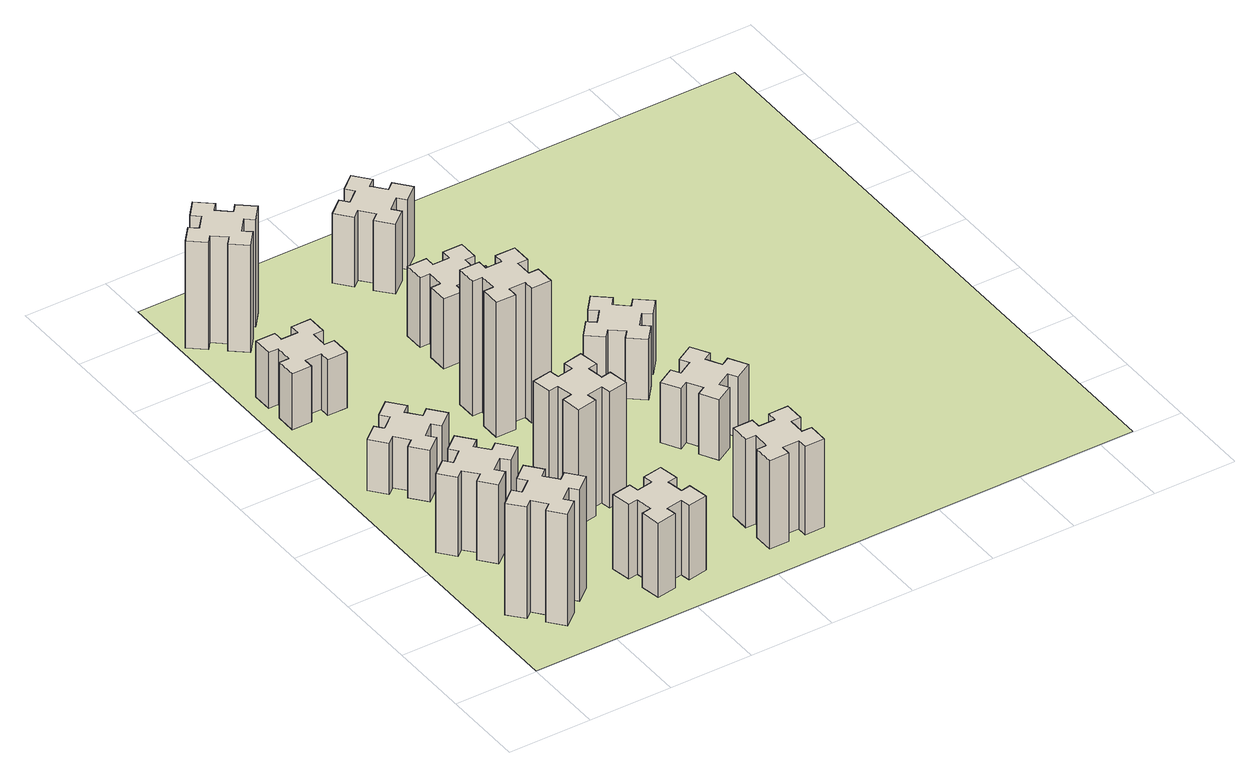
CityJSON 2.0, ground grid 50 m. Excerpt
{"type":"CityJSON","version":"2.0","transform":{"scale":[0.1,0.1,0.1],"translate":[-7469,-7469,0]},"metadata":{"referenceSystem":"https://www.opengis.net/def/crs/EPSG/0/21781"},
"CityObjects":{
"building1":{"type":"Building","attributes":{"class":"1000","function":"1000","usage":"1000","yearOfConstruction":2016,"roofType":"1000","measuredHeight":72,"storeysAboveGround":30,"storeysBelowGround":0},"geometry":[{"type":"Solid","lod":"1","boundaries":[[[[0,1,2,3,4,5,6,7,8,9,10,11,12,13,14,15,16,17,18,19]],[[17,16,20,21]],[[16,15,22,20]],[[15,14,23,22]],[[14,13,24,23]],[[13,12,25,24]],[[12,11,26,25]],[[11,10,27,26]],[[10,9,28,27]],[[9,8,29,28]],[[8,7,30,29]],[[7,6,31,30]],[[6,5,32,31]],[[5,4,33,32]],[[4,3,34,33]],[[3,2,35,34]],[[2,1,36,35]],[[1,0,37,36]],[[0,19,38,37]],[[19,18,39,38]],[[18,17,21,39]],[[24,25,26,27,28,29,30,31,32,33,34,35,36,37,38,39,21,20,22,23]]]]}]},
"building2":{"type":"Building","attributes":{"class":"1000","function":"1000","usage":"1000","yearOfConstruction":2016,"roofType":"1000","measuredHeight":51,"storeysAboveGround":30,"storeysBelowGround":0},"geometry":[{"type":"Solid","lod":"1","boundaries":[[[[40,41,42,43,44,45,46,47,48,49,50,51,52,53,54,55,56,57,58,59]],[[57,56,60,61]],[[56,55,62,60]],[[55,54,63,62]],[[54,53,64,63]],[[53,52,65,64]],[[52,51,66,65]],[[51,50,67,66]],[[50,49,68,67]],[[49,48,69,68]],[[48,47,70,69]],[[47,46,71,70]],[[46,45,72,71]],[[45,44,73,72]],[[44,43,74,73]],[[43,42,75,74]],[[42,41,76,75]],[[41,40,77,76]],[[40,59,78,77]],[[59,58,79,78]],[[58,57,61,79]],[[64,65,66,67,68,69,70,71,72,73,74,75,76,77,78,79,61,60,62,63]]]]}]},
"building3":{"type":"Building","attributes":{"class":"1000","function":"1000","usage":"1000","yearOfConstruction":2016,"roofType":"1000","measuredHeight":33,"storeysAboveGround":30,"storeysBelowGround":0},"geometry":[{"type":"Solid","lod":"1","boundaries":[[[[80,81,82,83,84,85,86,87,88,89,90,91,92,93,94,95,96,97,98,99]],[[97,96,100,101]],[[96,95,102,100]],[[95,94,103,102]],[[94,93,104,103]],[[93,92,105,104]],[[92,91,106,105]],[[91,90,107,106]],[[90,89,108,107]],[[89,88,109,108]],[[88,87,110,109]],[[87,86,111,110]],[[86,85,112,111]],[[85,84,113,112]],[[84,83,114,113]],[[83,82,115,114]],[[82,81,116,115]],[[81,80,117,116]],[[80,99,118,117]],[[99,98,119,118]],[[98,97,101,119]],[[104,105,106,107,108,109,110,111,112,113,114,115,116,117,118,119,101,100,102,103]]]]}]},
"building4":{"type":"Building","attributes":{"class":"1000","function":"1000","usage":"1000","yearOfConstruction":2016,"roofType":"1000","measuredHeight":36,"storeysAboveGround":30,"storeysBelowGround":0},"geometry":[{"type":"Solid","lod":"1","boundaries":[[[[120,121,122,123,124,125,126,127,128,129,130,131,132,133,134,135,136,137,138,139]],[[137,136,140,141]],[[136,135,142,140]],[[135,134,143,142]],[[134,133,144,143]],[[133,132,145,144]],[[132,131,146,145]],[[131,130,147,146]],[[130,129,148,147]],[[129,128,149,148]],[[128,127,150,149]],[[127,126,151,150]],[[126,125,152,151]],[[125,124,153,152]],[[124,123,154,153]],[[123,122,155,154]],[[122,121,156,155]],[[121,120,157,156]],[[120,139,158,157]],[[139,138,159,158]],[[138,137,141,159]],[[144,145,146,147,148,149,150,151,152,153,154,155,156,157,158,159,141,140,142,143]]]]}]},
"building5":{"type":"Building","attributes":{"class":"1000","function":"1000","usage":"1000","yearOfConstruction":2016,"roofType":"1000","measuredHeight":48,"storeysAboveGround":30,"storeysBelowGround":0},"geometry":[{"type":"Solid","lod":"1","boundaries":[[[[160,161,162,163,164,165,166,167,168,169,170,171,172,173,174,175,176,177,178,179]],[[177,176,180,181]],[[176,175,182,180]],[[175,174,183,182]],[[174,173,184,183]],[[173,172,185,184]],[[172,171,186,185]],[[171,170,187,186]],[[170,169,188,187]],[[169,168,189,188]],[[168,167,190,189]],[[167,166,191,190]],[[166,165,192,191]],[[165,164,193,192]],[[164,163,194,193]],[[163,162,195,194]],[[162,161,196,195]],[[161,160,197,196]],[[160,179,198,197]],[[179,178,199,198]],[[178,177,181,199]],[[184,185,186,187,188,189,190,191,192,193,194,195,196,197,198,199,181,180,182,183]]]]}]},
"building6":{"type":"Building","attributes":{"class":"1000","function":"1000","usage":"1000","yearOfConstruction":2016,"roofType":"1000","measuredHeight":69,"storeysAboveGround":30,"storeysBelowGround":0},"geometry":[{"type":"Solid","lod":"1","boundaries":[[[[200,201,202,203,204,205,206,207,208,209,210,211,212,213,214,215,216,217,218,219]],[[217,216,220,221]],[[216,215,222,220]],[[215,214,223,222]],[[214,213,224,223]],[[213,212,225,224]],[[212,211,226,225]],[[211,210,227,226]],[[210,209,228,227]],[[209,208,229,228]],[[208,207,230,229]],[[207,206,231,230]],[[206,205,232,231]],[[205,204,233,232]],[[204,203,234,233]],[[203,202,235,234]],[[202,201,236,235]],[[201,200,237,236]],[[200,219,238,237]],[[219,218,239,238]],[[218,217,221,239]],[[224,225,226,227,228,229,230,231,232,233,234,235,236,237,238,239,221,220,222,223]]]]}]},
"building7":{"type":"Building","attributes":{"class":"1000","function":"1000","usage":"1000","yearOfConstruction":2016,"roofType":"1000","measuredHeight":75,"storeysAboveGround":30,"storeysBelowGround":0},"geometry":[{"type":"Solid","lod":"1","boundaries":[[[[240,241,242,243,244,245,246,247,248,249,250,251,252,253,254,255,256,257,258,259]],[[257,256,260,261]],[[256,255,262,260]],[[255,254,263,262]],[[254,253,264,263]],[[253,252,265,264]],[[252,251,266,265]],[[251,250,267,266]],[[250,249,268,267]],[[249,248,269,268]],[[248,247,270,269]],[[247,246,271,270]],[[246,245,272,271]],[[245,244,273,272]],[[244,243,274,273]],[[243,242,275,274]],[[242,241,276,275]],[[241,240,277,276]],[[240,259,278,277]],[[259,258,279,278]],[[258,257,261,279]],[[264,265,266,267,268,269,270,271,272,273,274,275,276,277,278,279,261,260,262,263]]]]}]},
"building8":{"type":"Building","attributes":{"class":"1000","function":"1000","usage":"1000","yearOfConstruction":2016,"roofType":"1000","measuredHeight":87,"storeysAboveGround":30,"storeysBelowGround":0},"geometry":[{"type":"Solid","lod":"1","boundaries":[[[[280,281,282,283,284,285,286,287,288,289,290,291,292,293,294,295,296,297,298,299]],[[297,296,300,301]],[[296,295,302,300]],[[295,294,303,302]],[[294,293,304,303]],[[293,292,305,304]],[[292,291,306,305]],[[291,290,307,306]],[[290,289,308,307]],[[289,288,309,308]],[[288,287,310,309]],[[287,286,311,310]],[[286,285,312,311]],[[285,284,313,312]],[[284,283,314,313]],[[283,282,315,314]],[[282,281,316,315]],[[281,280,317,316]],[[280,299,318,317]],[[299,298,319,318]],[[298,297,301,319]],[[304,305,306,307,308,309,310,311,312,313,314,315,316,317,318,319,301,300,302,303]]]]}]},
"building9":{"type":"Building","attributes":{"class":"1000","function":"1000","usage":"1000","yearOfConstruction":2016,"roofType":"1000","measuredHeight":57,"storeysAboveGround":30,"storeysBelowGround":0},"geometry":[{"type":"Solid","lod":"1","boundaries":[[[[320,321,322,323,324,325,326,327,328,329,330,331,332,333,334,335,336,337,338,339]],[[337,336,340,341]],[[336,335,342,340]],[[335,334,343,342]],[[334,333,344,343]],[[333,332,345,344]],[[332,331,346,345]],[[331,330,347,346]],[[330,329,348,347]],[[329,328,349,348]],[[328,327,350,349]],[[327,326,351,350]],[[326,325,352,351]],[[325,324,353,352]],[[324,323,354,353]],[[323,322,355,354]],[[322,321,356,355]],[[321,320,357,356]],[[320,339,358,357]],[[339,338,359,358]],[[338,337,341,359]],[[344,345,346,347,348,349,350,351,352,353,354,355,356,357,358,359,341,340,342,343]]]]}]},
"building10":{"type":"Building","attributes":{"class":"1000","function":"1000","usage":"1000","yearOfConstruction":2016,"roofType":"1000","measuredHeight":45,"storeysAboveGround":30,"storeysBelowGround":0},"geometry":[{"type":"Solid","lod":"1","boundaries":[[[[360,361,362,363,364,365,366,367,368,369,370,371,372,373,374,375,376,377,378,379]],[[377,376,380,381]],[[376,375,382,380]],[[375,374,383,382]],[[374,373,384,383]],[[373,372,385,384]],[[372,371,386,385]],[[371,370,387,386]],[[370,369,388,387]],[[369,368,389,388]],[[368,367,390,389]],[[367,366,391,390]],[[366,365,392,391]],[[365,364,393,392]],[[364,363,394,393]],[[363,362,395,394]],[[362,361,396,395]],[[361,360,397,396]],[[360,379,398,397]],[[379,378,399,398]],[[378,377,381,399]],[[384,385,386,387,388,389,390,391,392,393,394,395,396,397,398,399,381,380,382,383]]]]}]},
"building11":{"type":"Building","attributes":{"class":"1000","function":"1000","usage":"1000","yearOfConstruction":2016,"roofType":"1000","measuredHeight":45,"storeysAboveGround":30,"storeysBelowGround":0},"geometry":[{"type":"Solid","lod":"1","boundaries":[[[[400,401,402,403,404,405,406,407,408,409,410,411,412,413,414,415,416,417,418,419]],[[417,416,420,421]],[[416,415,422,420]],[[415,414,423,422]],[[414,413,424,423]],[[413,412,425,424]],[[412,411,426,425]],[[411,410,427,426]],[[410,409,428,427]],[[409,408,429,428]],[[408,407,430,429]],[[407,406,431,430]],[[406,405,432,431]],[[405,404,433,432]],[[404,403,434,433]],[[403,402,435,434]],[[402,401,436,435]],[[401,400,437,436]],[[400,419,438,437]],[[419,418,439,438]],[[418,417,421,439]],[[424,425,426,427,428,429,430,431,432,433,434,435,436,437,438,439,421,420,422,423]]]]}]},
"building12":{"type":"Building","attributes":{"class":"1000","function":"1000","usage":"1000","yearOfConstruction":2016,"roofType":"1000","measuredHeight":39,"storeysAboveGround":30,"storeysBelowGround":0},"geometry":[{"type":"Solid","lod":"1","boundaries":[[[[440,441,442,443,444,445,446,447,448,449,450,451,452,453,454,455,456,457,458,459]],[[457,456,460,461]],[[456,455,462,460]],[[455,454,463,462]],[[454,453,464,463]],[[453,452,465,464]],[[452,451,466,465]],[[451,450,467,466]],[[450,449,468,467]],[[449,448,469,468]],[[448,447,470,469]],[[447,446,471,470]],[[446,445,472,471]],[[445,444,473,472]],[[444,443,474,473]],[[443,442,475,474]],[[442,441,476,475]],[[441,440,477,476]],[[440,459,478,477]],[[459,458,479,478]],[[458,457,461,479]],[[464,465,466,467,468,469,470,471,472,473,474,475,476,477,478,479,461,460,462,463]]]]}]},
"building13":{"type":"Building","attributes":{"class":"1000","function":"1000","usage":"1000","yearOfConstruction":2016,"roofType":"1000","measuredHeight":39,"storeysAboveGround":30,"storeysBelowGround":0},"geometry":[{"type":"Solid","lod":"1","boundaries":[[[[480,481,482,483,484,485,486,487,488,489,490,491,492,493,494,495,496,497,498,499]],[[497,496,500,501]],[[496,495,502,500]],[[495,494,503,502]],[[494,493,504,503]],[[493,492,505,504]],[[492,491,506,505]],[[491,490,507,506]],[[490,489,508,507]],[[489,488,509,508]],[[488,487,510,509]],[[487,486,511,510]],[[486,485,512,511]],[[485,484,513,512]],[[484,483,514,513]],[[483,482,515,514]],[[482,481,516,515]],[[481,480,517,516]],[[480,499,518,517]],[[499,498,519,518]],[[498,497,501,519]],[[504,505,506,507,508,509,510,511,512,513,514,515,516,517,518,519,501,500,502,503]]]]}]},
"landuse1":{"type":"LandUse","attributes":{"name":"plot1","function":"1010"},"geometry":[{"type":"MultiSurface","lod":"1","boundaries":[[[520,521,522,523]]]}]}
},
"vertices":[
[408,359,0],[484,423,0],[523,377,0],[615,454,0],[538,546,0],[492,508,0],[427,584,0],[473,623,0],[396,715,0],[304,638,0],[343,592,0],[266,527,0],[228,573,0],[136,496,0],[213,404,0],[259,443,0],[323,366,0],[277,328,0],[354,236,0],[446,313,0],[323,366,720],[277,328,720],[259,443,720],[213,404,720],[136,496,720],[228,573,720],[266,527,720],[343,592,720],[304,638,720],[396,715,720],[473,623,720],[427,584,720],[492,508,720],[538,546,720],[615,454,720],[523,377,720],[484,423,720],[408,359,720],[446,313,720],[354,236,720],
[259,1083,0],[323,1006,0],[277,968,0],[354,876,0],[446,953,0],[408,999,0],[484,1063,0],[523,1017,0],[615,1094,0],[538,1186,0],[492,1148,0],[427,1224,0],[473,1263,0],[396,1355,0],[304,1278,0],[343,1232,0],[266,1167,0],[228,1213,0],[136,1136,0],[213,1044,0],[266,1167,510],[228,1213,510],[343,1232,510],[304,1278,510],[396,1355,510],[473,1263,510],[427,1224,510],[492,1148,510],[538,1186,510],[615,1094,510],[523,1017,510],[484,1063,510],[408,999,510],[446,953,510],[354,876,510],[277,968,510],[323,1006,510],[259,1083,510],[213,1044,510],[136,1136,510],
[408,1639,0],[484,1703,0],[523,1657,0],[615,1734,0],[538,1826,0],[492,1788,0],[427,1864,0],[473,1903,0],[396,1995,0],[304,1918,0],[343,1872,0],[266,1807,0],[228,1853,0],[136,1776,0],[213,1684,0],[259,1723,0],[323,1646,0],[277,1608,0],[354,1516,0],[446,1593,0],[323,1646,330],[277,1608,330],[259,1723,330],[213,1684,330],[136,1776,330],[228,1853,330],[266,1807,330],[343,1872,330],[304,1918,330],[396,1995,330],[473,1903,330],[427,1864,330],[492,1788,330],[538,1826,330],[615,1734,330],[523,1657,330],[484,1703,330],[408,1639,330],[446,1593,330],[354,1516,330],
[165,2645,0],[165,2545,0],[105,2545,0],[105,2425,0],[225,2425,0],[225,2485,0],[325,2485,0],[325,2425,0],[445,2425,0],[445,2545,0],[385,2545,0],[385,2645,0],[445,2645,0],[445,2765,0],[325,2765,0],[325,2705,0],[225,2705,0],[225,2765,0],[105,2765,0],[105,2645,0],[225,2705,360],[225,2765,360],[325,2705,360],[325,2765,360],[445,2765,360],[445,2645,360],[385,2645,360],[385,2545,360],[445,2545,360],[445,2425,360],[325,2425,360],[325,2485,360],[225,2485,360],[225,2425,360],[105,2425,360],[105,2545,360],[165,2545,360],[165,2645,360],[105,2645,360],[105,2765,360],
[1045,492,0],[947,475,0],[937,534,0],[818,513,0],[839,395,0],[898,405,0],[916,307,0],[857,297,0],[877,178,0],[996,199,0],[985,258,0],[1084,276,0],[1094,217,0],[1212,237,0],[1191,356,0],[1132,345,0],[1115,444,0],[1174,454,0],[1153,572,0],[1035,551,0],[1115,444,480],[1174,454,480],[1132,345,480],[1191,356,480],[1212,237,480],[1094,217,480],[1084,276,480],[985,258,480],[996,199,480],[877,178,480],[857,297,480],[916,307,480],[898,405,480],[839,395,480],[818,513,480],[937,534,480],[947,475,480],[1045,492,480],[1035,551,480],[1153,572,480],
[166,3283,0],[243,3219,0],[204,3173,0],[296,3096,0],[373,3188,0],[327,3226,0],[392,3303,0],[438,3264,0],[515,3356,0],[423,3433,0],[384,3387,0],[308,3452,0],[346,3498,0],[254,3575,0],[177,3483,0],[223,3444,0],[159,3368,0],[113,3406,0],[36,3314,0],[128,3237,0],[159,3368,690],[113,3406,690],[223,3444,690],[177,3483,690],[254,3575,690],[346,3498,690],[308,3452,690],[384,3387,690],[423,3433,690],[515,3356,690],[438,3264,690],[392,3303,690],[327,3226,690],[373,3188,690],[296,3096,690],[204,3173,690],[243,3219,690],[166,3283,690],[128,3237,690],[36,3314,690],
[898,1145,0],[916,1047,0],[857,1037,0],[877,918,0],[996,939,0],[985,998,0],[1084,1016,0],[1094,957,0],[1212,977,0],[1191,1096,0],[1132,1085,0],[1115,1184,0],[1174,1194,0],[1153,1312,0],[1035,1291,0],[1045,1232,0],[947,1215,0],[937,1274,0],[818,1253,0],[839,1135,0],[947,1215,750],[937,1274,750],[1045,1232,750],[1035,1291,750],[1153,1312,750],[1174,1194,750],[1115,1184,750],[1132,1085,750],[1191,1096,750],[1212,977,750],[1094,957,750],[1084,1016,750],[985,998,750],[996,939,750],[877,918,750],[857,1037,750],[916,1047,750],[898,1145,750],[839,1135,750],[818,1253,750],
[1065,1845,0],[1165,1845,0],[1165,1785,0],[1285,1785,0],[1285,1905,0],[1225,1905,0],[1225,2005,0],[1285,2005,0],[1285,2125,0],[1165,2125,0],[1165,2065,0],[1065,2065,0],[1065,2125,0],[945,2125,0],[945,2005,0],[1005,2005,0],[1005,1905,0],[945,1905,0],[945,1785,0],[1065,1785,0],[1005,1905,870],[945,1905,870],[1005,2005,870],[945,2005,870],[945,2125,870],[1065,2125,870],[1065,2065,870],[1165,2065,870],[1165,2125,870],[1285,2125,870],[1285,2005,870],[1225,2005,870],[1225,1905,870],[1285,1905,870],[1285,1785,870],[1165,1785,870],[1165,1845,870],[1065,1845,870],[1065,1785,870],[945,1785,870],
[1805,485,0],[1705,485,0],[1705,545,0],[1585,545,0],[1585,425,0],[1645,425,0],[1645,325,0],[1585,325,0],[1585,205,0],[1705,205,0],[1705,265,0],[1805,265,0],[1805,205,0],[1925,205,0],[1925,325,0],[1865,325,0],[1865,425,0],[1925,425,0],[1925,545,0],[1805,545,0],[1865,425,570],[1925,425,570],[1865,325,570],[1925,325,570],[1925,205,570],[1805,205,570],[1805,265,570],[1705,265,570],[1705,205,570],[1585,205,570],[1585,325,570],[1645,325,570],[1645,425,570],[1585,425,570],[1585,545,570],[1705,545,570],[1705,485,570],[1805,485,570],[1805,545,570],[1925,545,570],
[1325,2545,0],[1325,2645,0],[1385,2645,0],[1385,2765,0],[1265,2765,0],[1265,2705,0],[1165,2705,0],[1165,2765,0],[1045,2765,0],[1045,2645,0],[1105,2645,0],[1105,2545,0],[1045,2545,0],[1045,2425,0],[1165,2425,0],[1165,2485,0],[1265,2485,0],[1265,2425,0],[1385,2425,0],[1385,2545,0],[1265,2485,450],[1265,2425,450],[1165,2485,450],[1165,2425,450],[1045,2425,450],[1045,2545,450],[1105,2545,450],[1105,2645,450],[1045,2645,450],[1045,2765,450],[1165,2765,450],[1165,2705,450],[1265,2705,450],[1265,2765,450],[1385,2765,450],[1385,2645,450],[1325,2645,450],[1325,2545,450],[1385,2545,450],[1385,2425,450],
[1332,3368,0],[1267,3444,0],[1313,3483,0],[1236,3575,0],[1144,3498,0],[1183,3452,0],[1106,3387,0],[1068,3433,0],[976,3356,0],[1053,3264,0],[1099,3303,0],[1163,3226,0],[1117,3188,0],[1194,3096,0],[1286,3173,0],[1248,3219,0],[1324,3283,0],[1363,3237,0],[1455,3314,0],[1378,3406,0],[1324,3283,450],[1363,3237,450],[1248,3219,450],[1286,3173,450],[1194,3096,450],[1117,3188,450],[1163,3226,450],[1099,3303,450],[1053,3264,450],[976,3356,450],[1068,3433,450],[1106,3387,450],[1183,3452,450],[1144,3498,450],[1236,3575,450],[1313,3483,450],[1267,3444,450],[1332,3368,450],[1378,3406,450],[1455,3314,450],
[1867,1095,0],[1954,1145,0],[1984,1093,0],[2088,1153,0],[2028,1257,0],[1976,1227,0],[1926,1314,0],[1978,1344,0],[1918,1448,0],[1814,1388,0],[1844,1336,0],[1757,1286,0],[1727,1338,0],[1623,1278,0],[1683,1174,0],[1735,1204,0],[1785,1117,0],[1733,1087,0],[1793,983,0],[1897,1043,0],[1785,1117,390],[1733,1087,390],[1735,1204,390],[1683,1174,390],[1623,1278,390],[1727,1338,390],[1757,1286,390],[1844,1336,390],[1814,1388,390],[1918,1448,390],[1978,1344,390],[1926,1314,390],[1976,1227,390],[2028,1257,390],[2088,1153,390],[1984,1093,390],[1954,1145,390],[1867,1095,390],[1897,1043,390],[1793,983,390],
[1703,1964,0],[1639,1888,0],[1593,1926,0],[1516,1834,0],[1608,1757,0],[1646,1803,0],[1723,1739,0],[1684,1693,0],[1776,1616,0],[1853,1708,0],[1807,1746,0],[1872,1823,0],[1918,1784,0],[1995,1876,0],[1903,1953,0],[1864,1907,0],[1788,1972,0],[1826,2018,0],[1734,2095,0],[1657,2003,0],[1788,1972,390],[1826,2018,390],[1864,1907,390],[1903,1953,390],[1995,1876,390],[1918,1784,390],[1872,1823,390],[1807,1746,390],[1853,1708,390],[1776,1616,390],[1684,1693,390],[1723,1739,390],[1646,1803,390],[1608,1757,390],[1516,1834,390],[1593,1926,390],[1639,1888,390],[1703,1964,390],[1657,2003,390],[1734,2095,390],
[5,3705,0],[3705,3705,0],[3705,5,0],[5,5,0]
]}
